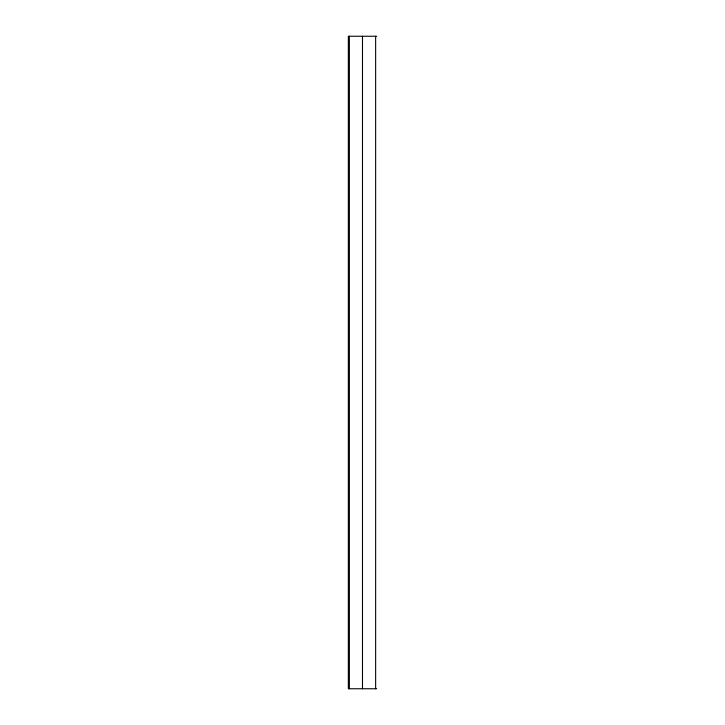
<?xml version="1.0" encoding="UTF-8"?>
<svg xmlns="http://www.w3.org/2000/svg" width="725" height="725" viewBox="0 0 725 725"><rect width="100%" height="100%" fill="white"/><g stroke="black" fill="none" stroke-linecap="round" stroke-linejoin="round"><path stroke-width="1.09" d="M376.656 36.25L348.344 36.25L348.344 688.75L376.656 688.75M375.632 36.25L375.632 688.75M362.491 36.25L362.491 688.75M349.35 36.25L349.35 688.75"/></g></svg>
